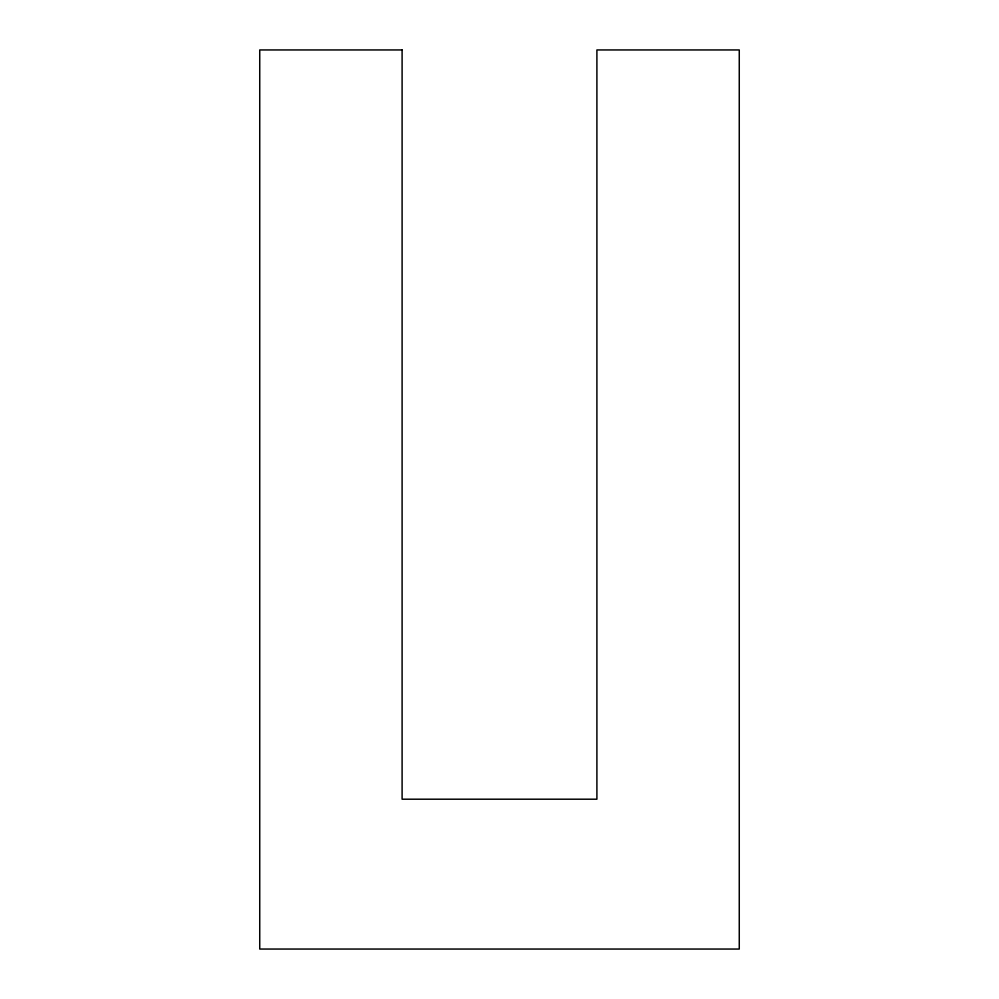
<?xml version="1.0" encoding="UTF-8"?>
<svg xmlns="http://www.w3.org/2000/svg" width="999" height="999" viewBox="0 0 999 999"><rect width="100%" height="100%" fill="white"/><g stroke="black" fill="none" stroke-linecap="round" stroke-linejoin="round"><path stroke-width="1.5" d="M402.098 49.95L259.74 49.95L259.74 949.05L739.26 949.05L739.26 49.95L596.903 49.95L596.903 799.2L402.098 799.2L402.098 49.95"/></g></svg>
